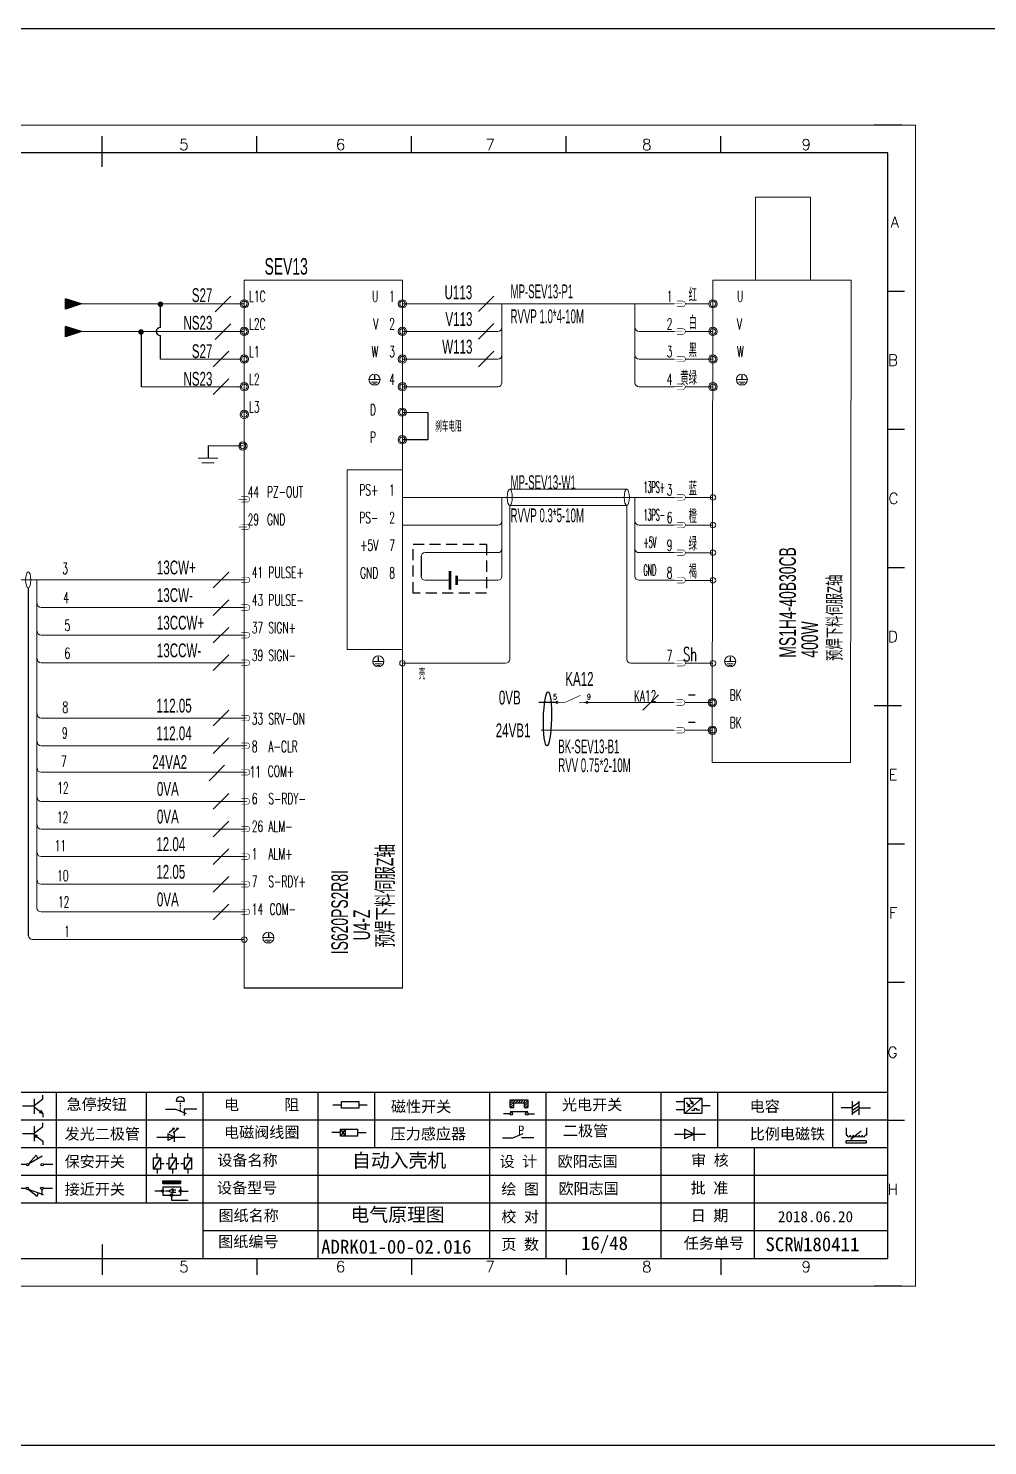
# Model space of a CAD drawing. Header units: millimetres. Extents: x 336 to 12810, y -1577 to 4105.
# Drawn here: x 9621.6 to 9795.2, y -364.4 to -108 of the extents above; entities that cross this region are included whole.
import ezdxf
from ezdxf.enums import TextEntityAlignment as Align

# ---------------------------------------------------------------- set-up
doc = ezdxf.new("R2010")
doc.units = ezdxf.units.MM
doc.linetypes.add('DASHED', pattern=[0.75, 0.5, -0.25])
doc.layers.add('AE_BOR', color=1, linetype='Continuous')
doc.layers.add('ELEMENT', color=3, linetype='Continuous')
doc.layers.add('Dimension', color=3, linetype='Continuous', lineweight=13)
doc.styles.get("Standard").update_dxf_attribs({"font": ''})
doc.styles.add('WD', font='romans.shx', dxfattribs={"width": 0.8, "bigfont": 'gbcbig.shx'})
doc.styles.add('样式 8', font='arial.ttf', dxfattribs={"width": 0.6, "height": 2.5})
doc.styles.add('汉字', font='')
doc.styles.get('Standard').set_extended_font_data('SimSun')
doc.styles.get('汉字').set_extended_font_data('新宋体')

# ---------------------------------------------------------------- blocks, each defined once
blk = doc.blocks.new('磁性开关')
at = {"linetype": 'ByBlock'}
h = blk.add_hatch(dxfattribs=at)
h.set_pattern_fill('ANSI31', color=256, scale=0.1, style=0)
h.paths.add_polyline_path([(-1910.88, -776.69), (-1910.88, -775.29), (-1907.69, -775.29), (-1907.69, -776.69), (-1908.31, -776.69), (-1908.31, -775.79), (-1910.25, -775.79), (-1910.25, -776.69)])
for p, q in [((-1910.88, -776.69), (-1910.88, -775.29)), ((-1910.88, -775.29), (-1907.69, -775.29)), ((-1910.88, -776.69), (-1910.25, -776.69)), ((-1910.25, -776.69), (-1910.25, -775.79)), ((-1910.25, -775.79), (-1908.31, -775.79)), ((-1908.31, -776.69), (-1908.31, -775.79)), ((-1908.31, -776.69), (-1907.69, -776.69)), ((-1907.69, -775.29), (-1907.69, -776.69)), ((-1910.91, -777.81), (-1912.09, -777.81)), ((-1910.88, -777.39), (-1907.69, -777.39)), ((-1907.66, -777.81), (-1906.48, -777.81))]:
    blk.add_line(p, q, dxfattribs=at)
for centre in [(-1910.68, -777.81), (-1907.88, -777.81)]:
    blk.add_circle(centre, 0.225, dxfattribs=at)
blk = doc.blocks.new('光电开关')
at = {"linetype": 'ByBlock'}
h = blk.add_hatch(dxfattribs=at)
h.set_pattern_fill('ANSI31', color=256, scale=0.01, style=0)
h.set_pattern_definition([(45, (0.172267, 0), (-0.0224506403, 0.0224506403), [])])
h.paths.add_polyline_path([(-1882.44, -776.34), (-1882.5, -775.91), (-1882.68, -776.07)])
h.paths.add_polyline_path([(-1882.86, -776.23), (-1882.44, -776.34), (-1882.68, -776.07)])
h.paths.add_polyline_path([(-1883.05, -776.88), (-1883.11, -776.45), (-1883.29, -776.61)])
h.paths.add_polyline_path([(-1883.47, -776.77), (-1883.05, -776.88), (-1883.29, -776.61)])
for p, q in [((-1884.01, -775.96), (-1885.56, -775.96)), ((-1880.91, -775.3), (-1884.01, -778.05)), ((-1883.75, -776.09), (-1883.05, -776.88)), ((-1883.11, -776.45), (-1883.47, -776.77)), ((-1883.05, -776.88), (-1883.47, -776.77)), ((-1883.14, -775.55), (-1882.44, -776.34)), ((-1883.05, -776.88), (-1883.11, -776.45)), ((-1882.5, -775.91), (-1882.86, -776.23)), ((-1882.44, -776.34), (-1882.86, -776.23)), ((-1882.44, -776.34), (-1882.5, -775.91)), ((-1879.37, -776.67), (-1880.91, -776.67)), ((-1884.01, -777.39), (-1885.56, -777.39)), ((-1882.78, -777.47), (-1882.23, -777.47)), ((-1882.23, -777.47), (-1882.23, -777.14)), ((-1882.23, -777.14), (-1881.78, -777.14)), ((-1881.78, -777.47), (-1881.78, -777.14)), ((-1881.23, -777.47), (-1881.78, -777.47))]:
    blk.add_line(p, q, dxfattribs=at)
blk.add_lwpolyline([(-1884.01, -775.3), (-1880.91, -775.3), (-1880.91, -778.05), (-1884.01, -778.05)], close=True, dxfattribs=at)
blk = doc.blocks.new('电磁阀线圈')
at = {"linetype": 'ByBlock'}
for p, q in [((-1854.61, -796.54), (-1856.17, -796.54)), ((-1854.61, -795.92), (-1853.75, -797.16)), ((-1853.75, -795.92), (-1854.61, -797.16)), ((-1853.75, -795.92), (-1853.75, -797.16)), ((-1851.53, -796.54), (-1849.97, -796.54))]:
    blk.add_line(p, q, dxfattribs=at)
blk.add_lwpolyline([(-1854.61, -795.92), (-1851.53, -795.92), (-1851.53, -797.16), (-1854.61, -797.16)], close=True, dxfattribs=at)
blk = doc.blocks.new('压力感应器')
at = {"linetype": 'ByBlock'}
for p, q in [((-1817.44, -777.73), (-1815.59, -777.73)), ((-1815.59, -777.73), (-1813.71, -776.93)), ((-1811.78, -777.73), (-1814.05, -777.73))]:
    blk.add_line(p, q, dxfattribs=at)
at = {"linetype": 'ByBlock', "insert": (-1814.65, -775.48), "char_height": 1.68, "width": 1.2242, "attachment_point": 1}
blk.add_mtext('{\\fNSimSun|b0|i0|c134|p49;P}', dxfattribs=at)
blk = doc.blocks.new('二极管')
at = {"linetype": 'ByBlock'}
for p, q in [((-1787.52, -776.77), (-1781.92, -776.77)), ((-1783.97, -776.77), (-1785.69, -775.9)), ((-1785.69, -775.9), (-1785.69, -777.65)), ((-1783.97, -776.77), (-1785.69, -777.65)), ((-1783.97, -777.99), (-1783.97, -775.56))]:
    blk.add_line(p, q, dxfattribs=at)
blk = doc.blocks.new('NPN三极管')
at = {"linetype": 'ByBlock'}
for p, q in [((-1785.73, -781.97), (-1787.81, -781.97)), ((-1785.73, -780.61), (-1785.73, -783.32)), ((-1785.73, -781.82), (-1784.15, -780.66)), ((-1784.15, -780.66), (-1784.15, -779.98)), ((-1785.73, -782.11), (-1784.15, -783.27)), ((-1784.41, -782.73), (-1784.74, -783.18)), ((-1784.15, -783.27), (-1784.74, -783.18)), ((-1784.15, -783.27), (-1784.41, -782.73)), ((-1784.15, -783.27), (-1784.15, -783.96))]:
    blk.add_line(p, q, dxfattribs=at)
blk = doc.blocks.new('PNP三极管')
at = {"linetype": 'ByBlock'}
for p, q in [((-1784.9, -786.74), (-1786.98, -786.74)), ((-1784.9, -785.38), (-1784.9, -788.09)), ((-1784.9, -786.59), (-1783.32, -785.43)), ((-1784.9, -786.88), (-1783.32, -788.04)), ((-1784.9, -786.88), (-1784.31, -786.97)), ((-1784.9, -786.88), (-1784.64, -787.42)), ((-1784.31, -786.97), (-1784.64, -787.42)), ((-1783.32, -785.43), (-1783.32, -784.75)), ((-1783.32, -788.04), (-1783.32, -788.73))]:
    blk.add_line(p, q, dxfattribs=at)
blk = doc.blocks.new('常开行程开关')
at = {"linetype": 'ByBlock'}
for p, q in [((-1786.29, -792.3), (-1788.01, -792.3)), ((-1785.89, -792.17), (-1784.52, -790.62)), ((-1785.89, -792.17), (-1783.43, -790.72)), ((-1784.52, -790.62), (-1784.19, -791.17)), ((-1781.48, -792.3), (-1783.21, -792.3))]:
    blk.add_line(p, q, dxfattribs=at)
for centre in [(-1786.07, -792.3), (-1783.42, -792.3)]:
    blk.add_circle(centre, 0.219, dxfattribs=at)
blk = doc.blocks.new('常闭行程开关')
at = {"linetype": 'ByBlock'}
for p, q in [((-1786.34, -796.62), (-1788.07, -796.62)), ((-1785.93, -796.72), (-1783.25, -797.7)), ((-1785.93, -796.72), (-1784.3, -798)), ((-1784.3, -798), (-1784.08, -797.4)), ((-1783.48, -796.84), (-1783.48, -797.85)), ((-1781.54, -796.62), (-1783.26, -796.62))]:
    blk.add_line(p, q, dxfattribs=at)
for centre in [(-1786.12, -796.62), (-1783.48, -796.62)]:
    blk.add_circle(centre, 0.219, dxfattribs=at)
blk = doc.blocks.new('电容')
at = {"linetype": 'ByBlock'}
for p, q in [((-1756.08, -781.77), (-1758.13, -781.77)), ((-1756.08, -782.99), (-1756.08, -780.56)), ((-1754.86, -780.79), (-1756.08, -781.55)), ((-1754.86, -781.44), (-1756.08, -782.2)), ((-1754.86, -781.99), (-1756.08, -782.75)), ((-1754.86, -782.99), (-1754.86, -780.56)), ((-1754.86, -781.77), (-1752.81, -781.77))]:
    blk.add_line(p, q, dxfattribs=at)
blk = doc.blocks.new('发光二极管')
at = {"linetype": 'ByBlock'}
for p, q in [((-1758.01, -786.77), (-1752.89, -786.77)), ((-1754.84, -786.77), (-1756.04, -786.16)), ((-1756.04, -786.16), (-1756.04, -787.39)), ((-1754.84, -786.77), (-1756.04, -787.39)), ((-1755.78, -785.92), (-1754.89, -785.14)), ((-1754.89, -785.14), (-1755.2, -785.22)), ((-1755.2, -785.22), (-1755.01, -785.43)), ((-1755.08, -785.92), (-1754.18, -785.14)), ((-1754.89, -785.14), (-1755.01, -785.43)), ((-1754.84, -787.63), (-1754.84, -785.92)), ((-1754.18, -785.14), (-1754.49, -785.22)), ((-1754.49, -785.22), (-1754.31, -785.43)), ((-1754.18, -785.14), (-1754.31, -785.43))]:
    blk.add_line(p, q, dxfattribs=at)
blk = doc.blocks.new('比例电磁阀')
at = {"linetype": 'ByBlock'}
for p, q in [((-1757.26, -775.38), (-1757.26, -776.71)), ((-1757.26, -776.71), (-1757.05, -776.71)), ((-1754.5, -775.98), (-1756.35, -777.44)), ((-1753.58, -776.71), (-1753.8, -776.71)), ((-1753.58, -775.38), (-1753.58, -776.71)), ((-1753.6, -777.73), (-1757.25, -777.73)), ((-1757.25, -778.13), (-1757.25, -777.73)), ((-1753.6, -778.13), (-1757.25, -778.13)), ((-1756.35, -777.44), (-1756.25, -777.25)), ((-1756.35, -777.44), (-1756.15, -777.38)), ((-1756.15, -777.38), (-1756.25, -777.25)), ((-1753.6, -777.73), (-1753.6, -778.13))]:
    blk.add_line(p, q, dxfattribs=at)
for centre in [(-1756.78, -776.71), (-1756.24, -776.71), (-1755.7, -776.71), (-1755.15, -776.71), (-1754.61, -776.71), (-1754.07, -776.71)]:
    blk.add_arc(centre, 0.271, 180, 0, dxfattribs=at)
blk = doc.blocks.new('保安开关')
at = {"linetype": 'ByBlock'}
for p, q in [((-1757.33, -790.79), (-1758.6, -792.81)), ((-1757.96, -790.79), (-1757.96, -789.97)), ((-1757.33, -791.8), (-1756.72, -791.8)), ((-1756.35, -791.8), (-1755.89, -791.8)), ((-1754.54, -790.79), (-1755.81, -792.81)), ((-1755.17, -790.79), (-1755.17, -789.97)), ((-1754.52, -791.8), (-1754.06, -791.8)), ((-1753.69, -791.8), (-1753.08, -791.8)), ((-1751.75, -790.79), (-1753.02, -792.81)), ((-1752.39, -790.79), (-1752.39, -789.97)), ((-1757.96, -792.81), (-1757.96, -793.62)), ((-1755.17, -792.81), (-1755.17, -793.62)), ((-1752.39, -792.81), (-1752.39, -793.62))]:
    blk.add_line(p, q, dxfattribs=at)
for points in [[(-1758.6, -790.79), (-1757.33, -790.79), (-1757.33, -792.81), (-1758.6, -792.81)], [(-1755.81, -790.79), (-1754.54, -790.79), (-1754.54, -792.81), (-1755.81, -792.81)], [(-1753.02, -790.79), (-1751.75, -790.79), (-1751.75, -792.81), (-1753.02, -792.81)]]:
    blk.add_lwpolyline(points, close=True, dxfattribs=at)
blk = doc.blocks.new('接近开关')
at = {"linetype": 'ByBlock'}
h = blk.add_hatch(dxfattribs=at)
h.set_pattern_fill('ANSI31', color=256, scale=0.01, style=0)
h.set_pattern_definition([(45, (-89.131516, -30.795668), (-0.0224506403, 0.0224506403), [])])
h.paths.add_polyline_path([(-1516.96, -1123.35), (-1516.96, -1122.85), (-1513.76, -1122.85), (-1513.76, -1123.35)])
for p, q in [((-1516.96, -1123.35), (-1516.96, -1122.85)), ((-1516.96, -1122.85), (-1513.76, -1122.85)), ((-1513.76, -1122.85), (-1513.76, -1123.35)), ((-1517.18, -1124.71), (-1518.36, -1124.71)), ((-1516.96, -1123.35), (-1513.76, -1123.35)), ((-1516.96, -1123.95), (-1513.76, -1123.95)), ((-1516.96, -1123.95), (-1516.96, -1125.47)), ((-1516.96, -1125.47), (-1513.76, -1125.47)), ((-1515.91, -1124.71), (-1516.45, -1124.71)), ((-1515.11, -1124.31), (-1515.91, -1124.71)), ((-1515.11, -1125.11), (-1515.91, -1124.71)), ((-1515.33, -1124.53), (-1515.17, -1124.53)), ((-1515.33, -1124.88), (-1515.17, -1124.88)), ((-1515.25, -1124.45), (-1515.25, -1124.61)), ((-1515.11, -1124.31), (-1515.11, -1125.11)), ((-1515.11, -1124.48), (-1514.58, -1124.48)), ((-1515.11, -1124.94), (-1514.58, -1124.94)), ((-1513.76, -1123.95), (-1513.76, -1125.47)), ((-1513.54, -1124.71), (-1512.36, -1124.71)), ((-1515.36, -1125.69), (-1515.36, -1126.36)), ((-1515.36, -1126.36), (-1512.36, -1126.36))]:
    blk.add_line(p, q, dxfattribs=at)
for centre in [(-1516.96, -1124.71), (-1515.36, -1125.47), (-1513.76, -1124.71)]:
    blk.add_circle(centre, 0.225, dxfattribs=at)
blk = doc.blocks.new('电阻')
at = {"linetype": 'ByBlock'}
for p, q in [((-3.09, 0), (-1.57, 0)), ((1.57, 0), (3.09, 0))]:
    blk.add_line(p, q, dxfattribs=at)
blk.add_lwpolyline([(-1.57, 0.63), (1.57, 0.63), (1.57, -0.63), (-1.57, -0.63)], close=True, dxfattribs=at)
blk = doc.blocks.new('急停按钮')
at = {"linetype": 'ByBlock'}
for p, q in [((-1.86, 0), (0, 0)), ((0, 0), (1.88, -0.81)), ((0.06, 1.45), (1.61, 1.45)), ((0.83, 1.45), (0.83, 1.24)), ((0.83, 1.07), (0.83, 0.85)), ((0.83, 0.68), (0.83, 0.47)), ((0.83, 0.29), (0.83, 0.08)), ((3.81, 0), (1.54, 0)), ((1.54, 0), (1.54, -1.15)), ((0.83, -0.09), (0.83, -0.24))]:
    blk.add_line(p, q, dxfattribs=at)
blk.add_arc((0.83, 1.45), 0.774, 0, 180)
blk = doc.blocks.new('电控横A4')
for p, q in [((292, -5), (5, -5)), ((292, -205), (292, -5)), ((10.03, -205), (289.53, -205)), ((130.8, -205), (190.75, -205)), ((190.75, -205), (259.54, -205))]:
    blk.add_line(p, q)
at = {"linetype": 'ByBlock'}
for p, q in [((292, -175), (5, -175)), ((292, -180), (5, -180)), ((292, -185), (5, -185)), ((292, -190), (5, -190)), ((292, -195), (5, -195)), ((292, -200), (168.03, -200))]:
    blk.add_line(p, q, dxfattribs=at)
at = {"color": 0, "lineweight": -2}
for p, q in [((141.48, -175), (141.48, -195)), ((157.79, -175), (157.79, -195)), ((168.03, -175), (168.03, -204.92)), ((188.84, -175), (188.84, -185)), ((199.08, -175), (199.08, -185)), ((219.89, -175), (219.89, -185)), ((230.12, -175), (230.12, -185)), ((250.93, -175), (250.93, -185)), ((261.17, -175), (261.17, -185)), ((281.98, -175), (281.98, -185)), ((188.84, -185), (188.84, -204.92)), ((219.89, -185), (219.89, -205)), ((230.12, -185), (230.12, -205)), ((250.93, -185), (250.93, -205)), ((267.79, -185), (267.79, -205))]:
    blk.add_line(p, q, dxfattribs=at)
at = {"color": 0, "ltscale": 2}
for p, q in [((292, -205), (292, -183.55)), ((259.54, -205), (289.53, -205)), ((259.54, -205), (292, -205))]:
    blk.add_line(p, q, dxfattribs=at)
at = {"layer": 'AE_BOR', "color": 1, "lineweight": 15}
for p, q in [((0, 0), (297, 0)), ((297, 0), (297, -210)), ((297, -210), (0, -210))]:
    blk.add_line(p, q, dxfattribs=at)
at = {"layer": 'AE_BOR'}
for p, q in [((149.78, -5), (149.78, -2)), ((177.78, -5), (177.78, -2)), ((205.78, -5), (205.78, -2)), ((233.78, -5), (233.78, -2)), ((261.78, -5), (261.78, -2)), ((292, -30), (295, -30)), ((292, -55), (295, -55)), ((292, -80), (295, -80)), ((292, -130), (295, -130)), ((292, -155), (295, -155)), ((292, -180), (295, -180)), ((149.78, -205), (149.78, -208)), ((177.78, -205), (177.78, -208)), ((205.78, -205), (205.78, -208)), ((233.78, -205), (233.78, -208)), ((261.78, -205), (261.78, -208))]:
    blk.add_line(p, q, dxfattribs=at)
at = {"layer": 'AE_BOR', "color": 2, "lineweight": 30}
for p, q in [((149.78, -7.5), (149.78, -2.5)), ((289.5, -105), (294.5, -105)), ((149.78, -202.5), (149.78, -207.5)), ((149.78, -205), (149.78, -207.5))]:
    blk.add_line(p, q, dxfattribs=at)
at = {"layer": 'AE_BOR', "lineweight": 30}
for p, q in [((294.53, 0), (289.53, 0)), ((294.53, -210), (289.53, -210))]:
    blk.add_line(p, q, dxfattribs=at)
at = {"linetype": 'ByBlock'}
for name, p in [('NPN三极管', (1923.2, 604.5)), ('磁性开关', (2134.53, 598.96)), ('光电开关', (2139.22, 599.27)), ('电容', (2041.69, 603.98)), ('PNP三极管', (1922.37, 604.27)), ('发光二极管', (1917.72, 603.69)), ('电磁阀线圈', (2047.53, 614.3)), ('压力感应器', (2039.72, 594.52)), ('二极管', (2040.91, 594.27)), ('比例电磁阀', (2041.69, 593.98)), ('常开行程开关', (1922.37, 604.27)), ('保安开关', (1917.72, 603.98)), ('常闭行程开关', (1922.37, 604.27)), ('接近开关', (1677.72, 931.9))]:
    blk.add_blockref(name, p, dxfattribs=at)
for name, p in [('急停按钮', (163.12, -177.98)), ('电阻', (194.66, -177.22))]:
    blk.add_blockref(name, p)
at = {"char_height": 2, "attachment_point": 1, "style": '汉字'}
for s, insert in [('{\\fKaiTi_GB2312|b0|i0|c134|p49;急停按钮}', (143.35, -176.12)), ('{\\fKaiTi_GB2312|b0|i0|c134|p49;电      阻}', (171.86, -176.19)), ('{\\fKaiTi_GB2312|b0|i0|c134|p49;磁性开关}', (202.07, -176.53)), ('{\\fKaiTi_GB2312|b0|i0|c134|p49;光电开关}', (233.02, -176.19)), ('{\\fKaiTi_GB2312|b0|i0|c134|p49;电容}', (267, -176.48)), ('{\\fKaiTi_GB2312|b0|i0|c134|p49;发光二极管}', (143.02, -181.48)), ('{\\fKaiTi_GB2312|b0|i0|c134|p49;电磁阀线圈}', (171.86, -181.19)), ('{\\fKaiTi_GB2312|b0|i0|c134|p49;压力感应器}', (202.02, -181.47)), ('{\\fKaiTi_GB2312|b0|i0|c134|p49;二极管}', (233.2, -180.91)), ('{\\fKaiTi_GB2312|b0|i0|c134|p49;比例电磁铁}', (267, -181.48)), ('{\\fKaiTi_GB2312|b0|i0|c134|p49;保安开关}', (143.02, -186.48)), ('设备名称', (170.65, -186.24)), ('{\\fKaiTi_GB2312|b0|i0|c134|p0;设 计}', (221.72, -186.46)), ('{\\fKaiTi_GB2312|b0|i0|c134|p0;审 核}', (256.39, -186.25)), ('{\\fKaiTi_GB2312|b0|i0|c134|p49;接近开关}', (143.02, -191.48)), ('设备型号', (170.58, -191.24)), ('{\\fKaiTi_GB2312|b0|i0|c134|p0;绘 图}', (222.05, -191.46)), ('{\\fKaiTi_GB2312|b0|i0|c134|p0;批 准}', (256.32, -191.25)), ('图纸名称', (170.86, -196.24)), ('{\\fKaiTi_GB2312|b0|i0|c134|p0;校 对}', (222.05, -196.46)), ('{\\fKaiTi_GB2312|b0|i0|c134|p0;日 期}', (256.32, -196.25)), ('图纸编号', (170.81, -200.96)), ('{\\fKaiTi_GB2312|b0|i0|c134|p0;页 数}', (222.05, -201.46)), ('任务单号', (255.06, -201.25))]:
    blk.add_mtext(s, dxfattribs=dict(at, insert=insert))
at = {"insert": (272.1, -196.45), "char_height": 2, "width": 60.2542, "attachment_point": 1}
blk.add_mtext('{\\fKaiTi_GB2312|b0|i0|c134|p49;2018.06.20}', dxfattribs=at)
at = {"layer": 'AE_BOR', "style": 'WD'}
for s, p in [('5', (164.59, -4.5)), ('6', (192.94, -4.5)), ('7', (220.04, -4.5)), ('8', (248.37, -4.5)), ('9', (277.23, -4.5)), ('5', (164.59, -207.5)), ('6', (192.94, -207.5)), ('7', (220.04, -207.5)), ('8', (248.37, -207.5)), ('9', (277.23, -207.5))]:
    blk.add_text(s, height=2, dxfattribs=at).set_placement(p, align=Align.CENTER)
for s, p in [('A', (294.03, -17.5)), ('B', (293.84, -42.5)), ('C', (293.93, -67.5)), ('D', (293.84, -92.5)), ('E', (293.74, -117.5)), ('F', (293.74, -142.5)), ('F', (293.74, -142.5)), ('G', (293.74, -167.72)), ('H', (293.84, -192.5))]:
    blk.add_text(s, height=2, dxfattribs=at).set_placement(p, align=Align.MIDDLE_RIGHT)
blk = doc.blocks.new('$element$00000498')
at = {"const_width": 0.0233}
for points in [[(0, 0), (0, -0.25)], [(-0.25, -0.2), (0, -0.75)], [(0, -0.75), (0, -1)]]:
    blk.add_lwpolyline(points, dxfattribs=at)
at = {"flags": 9}
blk.add_attdef('S', (0, 0), '', height=0.00000667, dxfattribs=at)
blk = doc.blocks.new('H_KA_NO')
at = {"lineweight": 0}
for centre in [(0.2, 0), (5.6, 0)]:
    blk.add_circle(centre, 0.2, dxfattribs=at)
at = {"layer": 'ELEMENT', "color": 1, "xscale": 5, "yscale": 5, "zscale": 5, "rotation": 270}
blk.add_blockref('$element$00000498', (5.4, 0), dxfattribs=at)
at = {"lineweight": 0, "style": 'WD', "width": 0.8}
blk.add_attdef('端子号', text='', height=1, dxfattribs=at).set_placement((0.2, 0.5), align=Align.RIGHT)
blk.add_attdef('端子号', (5.6, 0.5), '', height=1, dxfattribs=at)

msp = doc.modelspace()

# ---------------------------------------------------------------- hatches: boundary and pattern name
for points in [[(9628.301, -158.756), (9628.301, -156.886), (9631.219, -157.821)], [(9628.301, -163.756), (9628.301, -161.886), (9631.219, -162.821)]]:
    msp.add_hatch(color=256).paths.add_polyline_path(points)
at = {"lineweight": -2}
h = msp.add_hatch(color=0, dxfattribs=at)
edge = h.paths.add_edge_path()
edge.add_arc((9645.475, -157.877), 0.5, 0, 360)
h = msp.add_hatch(color=0, dxfattribs=at)
edge = h.paths.add_edge_path()
edge.add_arc((9641.97, -162.901), 0.5, 0, 360)

# ---------------------------------------------------------------- linework, layer by layer
for p, q in [((9628.301, -158.756), (9628.301, -156.886)), ((9631.219, -157.821), (9628.301, -156.886)), ((9631.219, -157.821), (9628.301, -158.756)), ((9645.471, -162.085), (9645.471, -157.821)), ((9628.301, -163.756), (9628.301, -161.886)), ((9631.219, -162.821), (9628.301, -161.886)), ((9631.219, -162.821), (9628.301, -163.756)), ((9642.053, -172.808), (9642.053, -162.821)), ((9645.471, -167.808), (9645.471, -163.557)), ((9684.225, -170.723), (9684.225, -171.513)), ((9750.716, -170.723), (9750.716, -171.513)), ((9689.278, -177.401), (9693.864, -177.471)), ((9693.864, -177.471), (9693.864, -182.401)), ((9654.093, -183.513), (9654.093, -185.694)), ((9693.864, -182.401), (9689.278, -182.401)), ((9692.656, -203.57), (9692.656, -207.07)), ((9621.591, -272.062), (9621.591, -209.205)), ((9684.91, -221.688), (9684.91, -222.478)), ((9748.592, -221.688), (9748.592, -222.478)), ((9717.271, -229.898), (9713.949, -229.898)), ((9665.018, -271.672), (9665.018, -272.462)), ((9689.278, -281.609), (9660.65, -281.609))]:
    msp.add_line(p, q)
at = {"lineweight": 0}
for p, q in [((9660.518, -157.821), (9631.219, -157.821)), ((9689.278, -157.804), (9738.475, -157.804)), ((9707.293, -172.054), (9707.293, -157.804)), ((9731.342, -172.054), (9731.342, -157.804)), ((9740.475, -157.804), (9744.717, -157.804)), ((9660.518, -162.821), (9631.219, -162.821)), ((9689.278, -162.804), (9706.543, -162.804)), ((9738.475, -162.804), (9732.092, -162.804)), ((9745.467, -162.804), (9740.475, -162.804)), ((9660.15, -167.808), (9645.471, -167.808)), ((9689.278, -167.804), (9706.543, -167.804)), ((9738.475, -167.804), (9732.092, -167.804)), ((9745.467, -167.808), (9740.475, -167.808)), ((9683.331, -171.52), (9685.12, -171.52)), ((9749.821, -171.52), (9751.61, -171.52)), ((9660.15, -172.808), (9642.053, -172.808)), ((9683.663, -171.948), (9684.787, -171.948)), ((9683.949, -172.295), (9684.522, -172.295)), ((9689.278, -172.804), (9706.543, -172.804)), ((9738.475, -172.804), (9732.092, -172.804)), ((9745.467, -172.812), (9740.475, -172.812)), ((9750.153, -171.948), (9751.278, -171.948)), ((9750.439, -172.295), (9751.012, -172.295)), ((9660.4, -183.513), (9654.093, -183.513)), ((9652.305, -185.708), (9655.882, -185.708)), ((9652.969, -186.566), (9655.217, -186.566)), ((9708.723, -191.356), (9729.884, -191.355)), ((9738.475, -192.82), (9689.278, -192.82)), ((9707.293, -207.07), (9707.293, -192.82)), ((9708.702, -194.285), (9708.702, -222.078)), ((9708.702, -194.285), (9729.884, -194.285)), ((9729.884, -194.285), (9729.884, -222.07)), ((9731.342, -207.07), (9731.342, -192.82)), ((9745.467, -192.824), (9740.475, -192.824)), ((9689.278, -197.82), (9706.543, -197.82)), ((9738.475, -197.82), (9732.092, -197.82)), ((9745.467, -197.828), (9740.475, -197.828)), ((9693.406, -202.82), (9706.543, -202.82)), ((9738.475, -202.82), (9732.092, -202.82)), ((9745.467, -202.828), (9740.475, -202.828)), ((9623.136, -267.058), (9623.136, -207.745)), ((9697.883, -207.82), (9693.406, -207.82)), ((9699.079, -207.82), (9706.543, -207.82)), ((9738.475, -207.82), (9732.092, -207.82)), ((9745.467, -207.828), (9740.475, -207.828)), ((9684.016, -222.485), (9685.805, -222.485)), ((9684.348, -222.914), (9685.472, -222.914)), ((9689.278, -222.828), (9707.952, -222.828)), ((9738.475, -222.82), (9730.634, -222.82)), ((9745.467, -222.828), (9740.475, -222.828)), ((9747.697, -222.485), (9749.486, -222.485)), ((9748.03, -222.914), (9749.154, -222.914)), ((9684.634, -223.26), (9685.207, -223.26)), ((9748.315, -223.26), (9748.888, -223.26)), ((9738.383, -229.929), (9722.203, -229.929)), ((9745.375, -229.933), (9740.383, -229.933)), ((9738.383, -234.929), (9714.364, -234.929)), ((9738.383, -234.929), (9716.466, -234.929)), ((9745.375, -234.937), (9740.383, -234.937)), ((9660.65, -247.812), (9623.905, -247.812)), ((9660.65, -252.816), (9623.905, -252.816)), ((9660.65, -257.804), (9623.905, -257.804)), ((9660.65, -262.808), (9623.905, -262.808)), ((9660.65, -267.808), (9623.886, -267.808)), ((9660.65, -272.812), (9622.341, -272.812)), ((9665.912, -272.469), (9664.124, -272.469)), ((9665.58, -272.898), (9664.456, -272.898)), ((9665.295, -273.244), (9664.721, -273.244))]:
    msp.add_line(p, q, dxfattribs=at)
at = {"color": 3, "lineweight": 0}
for p, q in [((9660.65, -207.745), (9603.28, -207.745)), ((9660.65, -212.745), (9623.905, -212.745)), ((9660.65, -217.745), (9623.905, -217.745)), ((9623.905, -222.745), (9660.65, -222.745)), ((9623.905, -232.745), (9660.65, -232.745)), ((9623.905, -237.749), (9660.65, -237.749)), ((9623.905, -242.544), (9660.65, -242.544))]:
    msp.add_line(p, q, dxfattribs=at)
at = {"color": 1}
msp.add_lwpolyline([(8713.982, -107.963), (10178.33, -107.963), (10178.33, -364.374), (8713.982, -364.374)], close=True, dxfattribs=at)
at = {"lineweight": 0}
for points in [[(9753.148, -138.521), (9763.148, -138.521), (9763.148, -153.521), (9753.148, -153.521)], [(9745.467, -153.521), (9770.467, -153.521), (9770.35, -240.772), (9745.35, -240.772)], [(9689.278, -187.82), (9679.278, -187.82), (9679.278, -220.32), (9689.278, -220.32)]]:
    msp.add_lwpolyline(points, close=True, dxfattribs=at)
msp.add_lwpolyline([(9660.65, -281.609), (9660.65, -153.521), (9689.278, -153.521), (9689.278, -281.609)], dxfattribs=at)
at = {"color": 3, "lineweight": 0, "const_width": 0.1, "flags": 128}
for points in [[(9739.975, -157.804), (9738.475, -157.804)], [(9739.975, -162.804), (9738.475, -162.804)], [(9739.975, -167.804), (9738.475, -167.804)], [(9739.975, -172.804), (9738.475, -172.804)], [(9661.15, -193.17), (9659.65, -193.17)], [(9739.975, -192.82), (9738.475, -192.82)], [(9661.15, -198.17), (9659.65, -198.17)], [(9739.975, -197.82), (9738.475, -197.82)], [(9739.975, -202.82), (9738.475, -202.82)], [(9661.15, -207.745), (9659.65, -207.745)], [(9739.975, -207.82), (9738.475, -207.82)], [(9661.15, -212.745), (9659.65, -212.745)], [(9661.15, -217.745), (9659.65, -217.745)], [(9661.15, -222.745), (9659.65, -222.745)], [(9739.975, -222.82), (9738.475, -222.82)], [(9739.883, -229.929), (9738.383, -229.929)], [(9661.15, -232.745), (9659.65, -232.745)], [(9739.883, -234.929), (9738.383, -234.929)], [(9661.15, -237.749), (9659.65, -237.749)], [(9661.15, -242.544), (9659.65, -242.544)], [(9661.15, -247.812), (9659.65, -247.812)], [(9661.15, -252.816), (9659.65, -252.816)], [(9661.15, -257.804), (9659.65, -257.804)], [(9661.15, -262.808), (9659.65, -262.808)], [(9661.15, -267.808), (9659.65, -267.808)]]:
    msp.add_lwpolyline(points, dxfattribs=at)
for points in [[(9738.975, -157.304), (9739.975, -157.304, -1), (9739.975, -158.304), (9738.975, -158.304)], [(9738.975, -162.304), (9739.975, -162.304, -1), (9739.975, -163.304), (9738.975, -163.304)], [(9738.975, -167.304), (9739.975, -167.304, -1), (9739.975, -168.304), (9738.975, -168.304)], [(9738.975, -172.304), (9739.975, -172.304, -1), (9739.975, -173.304), (9738.975, -173.304)], [(9738.975, -192.32), (9739.975, -192.32, -1), (9739.975, -193.32), (9738.975, -193.32)], [(9660.15, -192.67), (9661.15, -192.67, -1), (9661.15, -193.67), (9660.15, -193.67)], [(9738.975, -197.32), (9739.975, -197.32, -1), (9739.975, -198.32), (9738.975, -198.32)], [(9660.15, -197.67), (9661.15, -197.67, -1), (9661.15, -198.67), (9660.15, -198.67)], [(9738.975, -202.32), (9739.975, -202.32, -1), (9739.975, -203.32), (9738.975, -203.32)], [(9660.15, -207.245), (9661.15, -207.245, -1), (9661.15, -208.245), (9660.15, -208.245)], [(9738.975, -207.32), (9739.975, -207.32, -1), (9739.975, -208.32), (9738.975, -208.32)], [(9660.15, -212.245), (9661.15, -212.245, -1), (9661.15, -213.245), (9660.15, -213.245)], [(9660.15, -217.245), (9661.15, -217.245, -1), (9661.15, -218.245), (9660.15, -218.245)], [(9660.15, -222.245), (9661.15, -222.245, -1), (9661.15, -223.245), (9660.15, -223.245)], [(9738.975, -222.32), (9739.975, -222.32, -1), (9739.975, -223.32), (9738.975, -223.32)], [(9738.883, -229.429), (9739.883, -229.429, -1), (9739.883, -230.429), (9738.883, -230.429)], [(9660.15, -232.245), (9661.15, -232.245, -1), (9661.15, -233.245), (9660.15, -233.245)], [(9738.883, -234.429), (9739.883, -234.429, -1), (9739.883, -235.429), (9738.883, -235.429)], [(9660.15, -237.249), (9661.15, -237.249, -1), (9661.15, -238.249), (9660.15, -238.249)], [(9660.15, -242.044), (9661.15, -242.044, -1), (9661.15, -243.044), (9660.15, -243.044)], [(9660.15, -247.312), (9661.15, -247.312, -1), (9661.15, -248.312), (9660.15, -248.312)], [(9660.15, -252.316), (9661.15, -252.316, -1), (9661.15, -253.316), (9660.15, -253.316)], [(9660.15, -257.304), (9661.15, -257.304, -1), (9661.15, -258.304), (9660.15, -258.304)], [(9660.15, -262.308), (9661.15, -262.308, -1), (9661.15, -263.308), (9660.15, -263.308)], [(9660.15, -267.308), (9661.15, -267.308, -1), (9661.15, -268.308), (9660.15, -268.308)]]:
    msp.add_lwpolyline(points, format="xyb", dxfattribs=at)
at = {"color": 6, "linetype": 'DASHED', "ltscale": 4}
msp.add_lwpolyline([(9691.196, -201.258), (9704.482, -201.258), (9704.482, -210.157), (9691.196, -210.157)], close=True, dxfattribs=at)
at = {"color": 3}
for points in [[(9697.883, -206.122, 0.5, 0.5, 0), (9697.883, -209.518, 2, 2, 0)], [(9699.079, -206.971, 0.5, 0.5, 0), (9699.079, -208.669, 2, 2, 0)]]:
    msp.add_lwpolyline(points, format="xyseb", dxfattribs=at)
at = {"lineweight": 0}
for centre, radius in [((9660.65, -157.804), 0.75), ((9660.65, -157.804), 0.5), ((9689.278, -157.804), 0.75), ((9689.278, -157.804), 0.5), ((9745.467, -157.804), 0.75), ((9745.467, -157.804), 0.5), ((9660.65, -162.804), 0.75), ((9660.65, -162.804), 0.5), ((9689.278, -162.804), 0.75), ((9689.278, -162.804), 0.5), ((9745.467, -162.804), 0.75), ((9745.467, -162.804), 0.5), ((9660.65, -167.808), 0.75), ((9660.65, -167.808), 0.5), ((9689.278, -167.804), 0.75), ((9689.278, -167.804), 0.5), ((9745.467, -167.808), 0.75), ((9745.467, -167.808), 0.5), ((9684.225, -171.513), 1), ((9750.716, -171.513), 1), ((9660.65, -172.808), 0.75), ((9660.65, -172.808), 0.5), ((9689.278, -172.804), 0.75), ((9689.278, -172.804), 0.5), ((9745.467, -172.812), 0.75), ((9745.467, -172.812), 0.5), ((9689.244, -177.401), 0.75), ((9689.244, -177.401), 0.5), ((9660.65, -177.812), 0.75), ((9660.65, -177.812), 0.5), ((9689.244, -182.401), 0.75), ((9689.244, -182.401), 0.5), ((9660.4, -183.513), 0.75), ((9660.4, -183.513), 0.5), ((9745.467, -192.824), 0.5), ((9745.467, -197.828), 0.5), ((9745.467, -202.828), 0.5), ((9745.467, -207.828), 0.5), ((9684.91, -222.478), 1), ((9689.278, -222.828), 0.5), ((9745.467, -222.828), 0.5), ((9748.592, -222.478), 1), ((9745.375, -229.933), 0.75), ((9745.375, -229.933), 0.5), ((9745.375, -234.937), 0.75), ((9745.375, -234.937), 0.5), ((9665.018, -272.462), 1), ((9660.65, -272.812), 0.5)]:
    msp.add_circle(centre, radius, dxfattribs=at)
msp.add_arc((9645.471, -162.821), 0.736, 90, 270)
for centre, start, end in [((9706.543, -162.054), 270, 0), ((9732.092, -162.054), 180, 270), ((9706.543, -167.054), 270, 0), ((9732.092, -167.054), 180, 270), ((9706.543, -172.054), 270, 0), ((9732.092, -172.054), 180, 270), ((9706.543, -197.07), 270, 0), ((9732.092, -197.07), 180, 270), ((9706.543, -202.07), 270, 0), ((9732.092, -202.07), 180, 270), ((9693.406, -203.57), 90, 180), ((9693.406, -207.07), 180, 270), ((9706.543, -207.07), 270, 0), ((9732.092, -207.07), 180, 270), ((9707.952, -222.078), 270, 0), ((9730.634, -222.07), 180, 270), ((9623.886, -267.058), 180, 270), ((9622.341, -272.062), 180, 270)]:
    msp.add_arc(centre, 0.75, start, end, dxfattribs=at)
at = {"color": 3, "lineweight": 0}
for centre in [(9623.905, -211.995), (9623.905, -216.995), (9623.905, -221.995), (9623.905, -231.995), (9623.905, -236.999), (9623.905, -241.794), (9623.905, -247.062), (9623.905, -252.066), (9623.905, -257.054), (9623.905, -262.058)]:
    msp.add_arc(centre, 0.75, 180, 270, dxfattribs=at)
at = {"lineweight": 0}
msp.add_ellipse((9708.702, -192.82), major_axis=(0, 1.465), ratio=0.3169375, dxfattribs=at)
at = {"lineweight": 0, "extrusion": (0, 0, -1)}
for centre in [(9729.884, -192.82), (9621.552, -207.745)]:
    msp.add_ellipse(centre, major_axis=(0, 1.465), ratio=0.3169375, dxfattribs=at)
msp.add_ellipse((9715.525, -232.881), major_axis=(0.109, 4.907), ratio=0.1479253)
at = {"layer": 'Dimension', "lineweight": 0}
for p, q in [((9655.411, -159.235), (9658.239, -156.407)), ((9703.018, -159.218), (9705.846, -156.39)), ((9655.411, -164.235), (9658.239, -161.407)), ((9703.018, -164.218), (9705.846, -161.39)), ((9655.043, -169.222), (9657.871, -166.394)), ((9703.018, -169.218), (9705.846, -166.39)), ((9655.043, -174.222), (9657.871, -171.394)), ((9655.043, -209.159), (9657.871, -206.33)), ((9655.043, -214.159), (9657.871, -211.33)), ((9655.043, -219.159), (9657.871, -216.33)), ((9655.043, -224.159), (9657.871, -221.33)), ((9732.79, -231.343), (9735.619, -228.515)), ((9655.043, -234.159), (9657.871, -231.33)), ((9655.043, -239.163), (9657.871, -236.334)), ((9654.272, -244.101), (9657.101, -241.273)), ((9655.043, -249.226), (9657.871, -246.398)), ((9655.043, -254.23), (9657.871, -251.402)), ((9655.043, -259.218), (9657.871, -256.39)), ((9655.043, -264.222), (9657.871, -261.394)), ((9655.043, -269.222), (9657.871, -266.394))]:
    msp.add_line(p, q, dxfattribs=at)

# ---------------------------------------------------------------- block references
msp.add_blockref('电控横A4', (9485.129, -125.494))
at = {"lineweight": 0}
ref = msp.add_blockref('H_KA_NO', (9717.071, -229.898), dxfattribs=at)
ref.add_attrib('端子号', '9', (9722.671, -229.398), dxfattribs={"lineweight": 0, "height": 1, "style": 'WD', "width": 0.8})
ref.add_attrib('端子号', '5', dxfattribs={"lineweight": 0, "height": 1, "style": 'WD', "width": 0.8}).set_placement((9717.271, -229.398), align=Align.RIGHT)

# ---------------------------------------------------------------- texts
at = {"lineweight": 0, "style": 'WD', "width": 0.6}
for s, p in [('L1C', (9661.518, -157.454)), ('1', (9737.114, -157.446)), ('U', (9749.835, -157.454)), ('L2C', (9661.518, -162.454)), ('2', (9737.114, -162.446)), ('V', (9749.835, -162.454)), ('L1', (9661.518, -167.458)), ('3', (9737.114, -167.45)), ('W', (9749.835, -167.458)), ('L2', (9661.518, -172.458)), ('4', (9737.114, -172.454)), ('L3', (9661.518, -177.462)), ('刹车电阻', (9695.199, -180.95)), ('44', (9661.268, -192.82)), ('PZ-OUT', (9664.768, -192.82)), ('3', (9737.114, -192.466)), ('29', (9661.268, -197.82)), ('GND', (9664.768, -197.82)), ('6', (9737.114, -197.47)), ('9', (9737.114, -202.47)), ('41', (9662.018, -207.395)), ('PULSE+', (9665.018, -207.395)), ('8', (9737.114, -207.47)), ('43', (9662.018, -212.395)), ('PULSE-', (9665.018, -212.395)), ('37', (9662.018, -217.395)), ('SIGN+', (9665.018, -217.395)), ('39', (9662.018, -222.395)), ('SIGN-', (9665.018, -222.395)), ('7', (9737.114, -222.47)), ('KA12', (9731.162, -229.728)), ('BK', (9748.507, -229.583)), ('33', (9662.018, -233.883)), ('SRV-ON ', (9665.018, -233.883)), ('BK', (9748.507, -234.587)), ('8', (9662.018, -238.887)), ('A-CLR ', (9665.018, -238.887)), ('11', (9661.612, -243.47)), ('COM+', (9664.907, -243.361)), ('6', (9662.018, -248.318)), ('S-RDY-', (9665.018, -248.318)), ('26', (9662.018, -253.322)), ('ALM- ', (9665.018, -253.322)), ('1', (9662.018, -258.31)), ('ALM+', (9665.018, -258.31)), ('7', (9662.018, -263.314)), ('S-RDY+', (9665.018, -263.314)), ('14', (9662.018, -268.314)), ('COM-', (9665.23, -268.314))]:
    msp.add_text(s, height=2, dxfattribs=at).set_placement(p)
for s, height, p in [('U', 2, (9684.91, -157.454)), ('1', 2, (9687.91, -157.446)), ('红', 2.5, (9742.579, -157.454)), ('V', 2, (9684.91, -162.454)), ('2', 2, (9687.91, -162.446)), ('白', 2.5, (9742.579, -162.454)), ('W', 2, (9684.91, -167.454)), ('3', 2, (9687.91, -167.45)), ('黑', 2.5, (9742.579, -167.458)), ('4', 2, (9687.91, -172.454)), ('黄绿', 2.5, (9742.579, -172.458)), ('D', 2, (9684.469, -177.961)), ('P', 2, (9684.469, -182.961)), ('3', 2, (9628.731, -206.686)), ('4', 2, (9628.923, -211.944)), ('5', 2, (9629.149, -216.977)), ('6', 2, (9629.148, -222.011)), ('Sh', 2.5, (9742.579, -222.474)), ('8', 2, (9628.775, -231.785)), ('-', 2.5, (9742.487, -229.583)), ('9', 2, (9628.677, -236.423)), ('-', 2.5, (9742.487, -234.583)), ('7', 2, (9628.537, -241.547)), ('12', 2, (9628.867, -246.366)), ('12', 2, (9628.81, -251.683)), ('11', 2, (9628.413, -256.809)), ('10', 2, (9628.847, -262.25)), ('12', 2, (9629.002, -267.011)), ('1', 2, (9629.068, -272.325))]:
    msp.add_text(s, height=height, dxfattribs=at).set_placement(p, align=Align.RIGHT)
at = {"color": 6, "lineweight": 0, "style": 'WD', "width": 0.6}
for s, height, p in [('蓝', 2.5, (9742.579, -192.474)), ('PS+', 2, (9684.91, -192.47)), ('1', 2, (9687.91, -192.47)), ('橙', 2.5, (9742.579, -197.474)), ('PS-', 2, (9684.91, -197.47)), ('2', 2, (9687.91, -197.47)), ('绿', 2.5, (9742.579, -202.474)), ('+5V', 2, (9684.91, -202.47)), ('7', 2, (9687.91, -202.47)), ('褐', 2.5, (9742.579, -207.474)), ('GND', 2, (9684.91, -207.474)), ('8', 2, (9687.91, -207.474)), ('壳', 2, (9693.413, -225.756))]:
    msp.add_text(s, height=height, dxfattribs=at).set_placement(p, align=Align.RIGHT)
at = {"color": 6, "lineweight": 0}
for s, height, style, width, p in [('13PS+', 2, 'WD', 0.4, (9732.912, -191.974)), ('13PS-', 2, 'WD', 0.4, (9732.912, -196.974)), ('+5V', 2, 'WD', 0.4, (9732.912, -201.974)), ('GND', 2, 'WD', 0.4, (9732.912, -206.974)), ('112.05', 2.5, '样式 8', 0.6, (9644.732, -231.745)), ('112.04', 2.5, '样式 8', 0.6, (9644.732, -236.749))]:
    msp.add_text(s, height=height, dxfattribs=dict(at, style=style, width=width)).set_placement(p)
msp.add_text('16/48', height=2.5).set_placement((9721.597, -328.982))
at = {"attachment_point": 1}
for s, width, insert, char_height in [('自动入壳机', 22.80454, (9680.158, -311.521), 2.5), ('欧阳志国', 22.80454, (9717.341, -311.942), 2), ('欧阳志国', 22.80454, (9717.513, -316.858), 2), ('电气原理图', 22.80454, (9679.873, -321.33), 2.5), ('ADRK01-00-02.016', 32.99572, (9674.563, -327.131), 2.5), ('SCRW180411', 32.99572, (9754.974, -326.7), 2.5)]:
    msp.add_mtext_dynamic_manual_height_columns(s, width=width, gutter_width=12.5, heights=[0], dxfattribs=dict(at, insert=insert, char_height=char_height))
at = {"layer": 'Dimension', "lineweight": 0, "style": '样式 8', "width": 0.6}
for s, height, p in [('SEV13', 3, (9664.324, -152.521)), ('24VB1', 2.5, (9706.157, -236.223)), ('24VA2', 2.5, (9644.006, -241.939))]:
    msp.add_text(s, height=height, dxfattribs=at).set_placement(p)
for s, p in [('S27', (9654.885, -157.482)), ('U113', (9701.906, -156.965)), ('NS23', (9654.885, -162.482)), ('V113', (9701.948, -161.804)), ('S27', (9654.885, -167.618)), ('W113', (9701.948, -166.804)), ('NS23', (9654.885, -172.618))]:
    msp.add_text(s, height=2.5, dxfattribs=at).set_placement(p, align=Align.RIGHT)
at = {"layer": 'Dimension', "color": 3, "lineweight": 0, "style": '样式 8'}
for s, width, p in [('MP-SEV13-P1', 0.5, (9708.838, -156.804)), ('MP-SEV13-W1', 0.5, (9708.838, -191.32)), ('KA12', 0.6, (9718.745, -226.92)), ('0VB', 0.6, (9706.731, -230.288)), ('BK-SEV13-B1', 0.5, (9717.487, -239.128)), ('0VA', 0.6, (9644.838, -246.812)), ('0VA', 0.6, (9644.838, -251.816)), ('0VA', 0.6, (9644.838, -266.808))]:
    msp.add_text(s, height=2.5, dxfattribs=dict(at, width=width)).set_placement(p)
at = {"layer": 'Dimension', "color": 1, "lineweight": 0, "style": '样式 8', "width": 0.5}
for s, p in [('RVVP 1.0*4-10M', (9708.838, -158.804)), ('RVVP 0.3*5-10M', (9708.838, -194.82)), ('RVV 0.75*2-10M', (9717.487, -240.027))]:
    msp.add_text(s, height=2.5, dxfattribs=at).set_placement(p, align=Align.TOP_LEFT)
at = {"layer": 'Dimension', "color": 6, "lineweight": 0, "style": '样式 8', "width": 0.6}
for s, p in [('MS1H4-40B30CB', (9760.484, -221.813)), ('IS620PS2R8I', (9679.413, -275.475))]:
    msp.add_text(s, height=3, rotation=90, dxfattribs=at).set_placement(p)
for s, p in [('13CW+', (9644.838, -206.745)), ('13CW-', (9644.838, -211.745)), ('13CCW+', (9644.838, -216.745)), ('13CCW-', (9644.838, -221.745)), ('12.04', (9644.732, -256.804)), ('12.05', (9644.732, -261.808))]:
    msp.add_text(s, height=2.5, dxfattribs=at).set_placement(p)
at = {"layer": 'Dimension', "color": 3, "lineweight": 0, "style": '样式 8', "width": 0.6}
msp.add_text('预焊下料伺服Z轴', height=2.5, rotation=90, dxfattribs=at).set_placement((9768.682, -222.405))
at = {"layer": 'Dimension', "lineweight": 0, "style": '样式 8', "width": 0.6}
for s, p in [('400W', (9764.484, -221.813)), ('预焊下料伺服Z轴', (9687.61, -274.267)), ('U4-Z', (9683.413, -272.975))]:
    msp.add_text(s, height=3, rotation=90, dxfattribs=at).set_placement(p)

doc.saveas('drawing.dxf')
